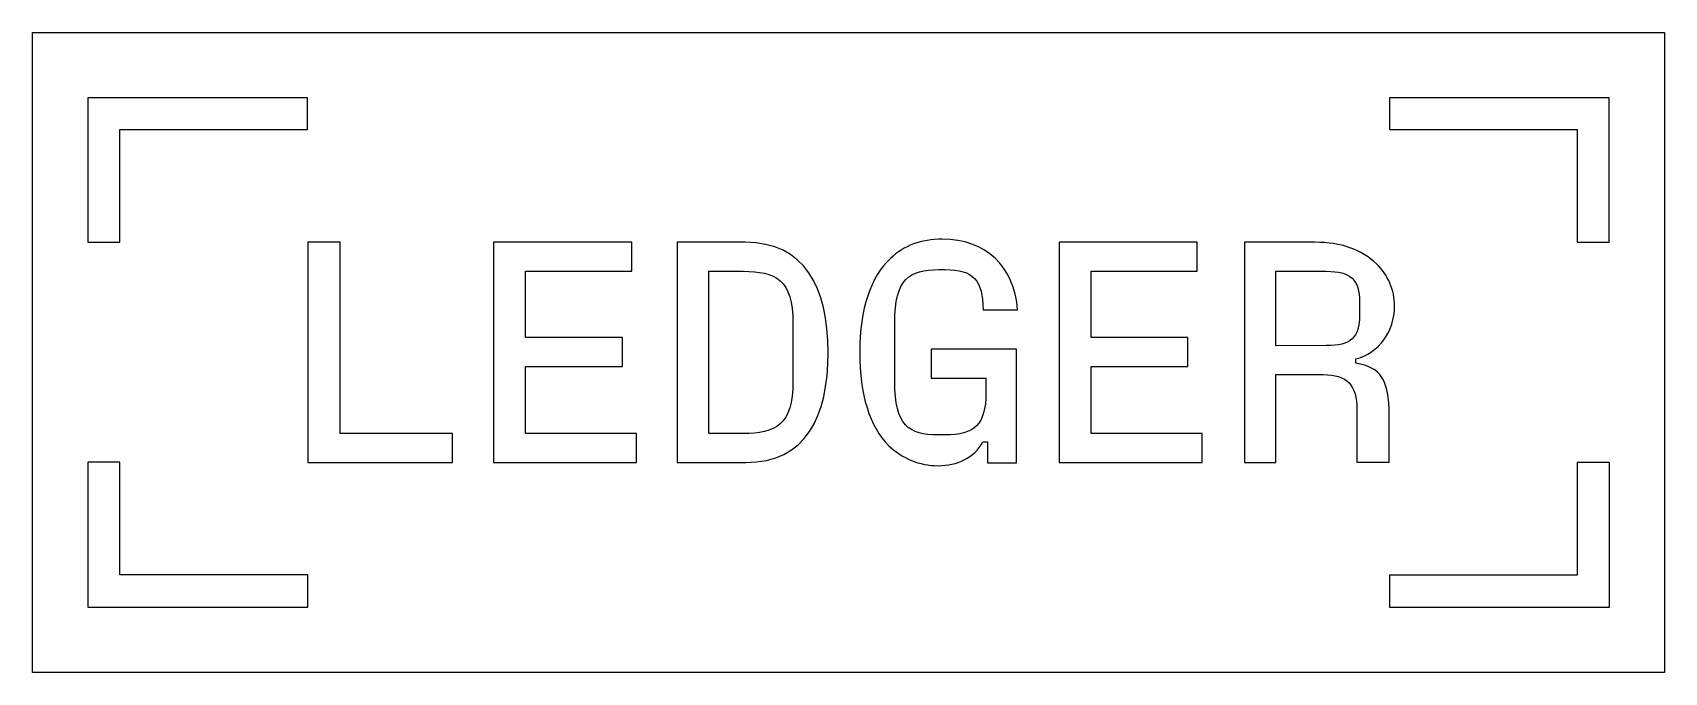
# Model space of a CAD drawing. Extents: x 1.3 to 24.9, y 0 to 9.2.
import ezdxf

# ---------------------------------------------------------------- set-up
doc = ezdxf.new("R2010")
doc.units = 0
doc.layers.get('0').update_dxf_attribs({"linetype": 'CONTINUOUS'})

msp = doc.modelspace()

# ---------------------------------------------------------------- linework, layer by layer
at = {"color": 7}
for p, q in [((1.298284, 9.224244), (24.863135, 9.224244)), ((1.298284, -0.005552), (1.298284, 9.224244)), ((24.863135, 9.224244), (24.863135, -0.005552)), ((2.095694, 8.286297), (2.095694, 6.199586)), ((5.270059, 8.286297), (2.095694, 8.286297)), ((5.270059, 7.824958), (5.270059, 8.286297)), ((20.89136, 8.286297), (20.89136, 7.824958)), ((24.065725, 8.286297), (20.89136, 8.286297)), ((24.065725, 6.199586), (24.065725, 8.286297)), ((2.557031, 6.199586), (2.557031, 7.824958)), ((2.557031, 7.824958), (5.270059, 7.824958)), ((20.89136, 7.824958), (23.604387, 7.824958)), ((23.604387, 7.824958), (23.604387, 6.199586)), ((2.095694, 6.199586), (2.557031, 6.199586)), ((5.737507, 6.199586), (5.273115, 6.199586)), ((5.273115, 6.199586), (5.273115, 3.022165)), ((5.737507, 3.440728), (5.737507, 6.199586)), ((9.950644, 6.199586), (7.952536, 6.199586)), ((7.952536, 6.199586), (7.952536, 3.022165)), ((9.950644, 5.78102), (9.950644, 6.199586)), ((11.588238, 6.199586), (10.607515, 6.199586)), ((10.607515, 6.199586), (10.607515, 3.022165)), ((18.117227, 6.199586), (16.122173, 6.199586)), ((16.122173, 6.199586), (16.122173, 3.022165)), ((18.117227, 5.78102), (18.117227, 6.199586)), ((19.818979, 6.199586), (18.79854, 6.199586)), ((18.79854, 6.199586), (18.79854, 3.022165)), ((23.604387, 6.199586), (24.065725, 6.199586)), ((8.416928, 4.827795), (8.416928, 5.78102)), ((8.416928, 5.78102), (9.950644, 5.78102)), ((11.062742, 5.78102), (11.557686, 5.78102)), ((11.062742, 3.440728), (11.062742, 5.78102)), ((14.383758, 5.805463), (14.475415, 5.805463)), ((16.583509, 4.827795), (16.583509, 5.78102)), ((16.583509, 5.78102), (18.117227, 5.78102)), ((19.253766, 4.705587), (19.253766, 5.78102)), ((19.253766, 5.78102), (19.980904, 5.78102)), ((15.025351, 5.224972), (15.52335, 5.224972)), ((20.460573, 5.341071), (20.460573, 5.151648)), ((12.278716, 5.02944), (12.278716, 4.195367)), ((13.748274, 4.186199), (13.748274, 5.038605)), ((9.816215, 4.827795), (8.416928, 4.827795)), ((9.816215, 4.40923), (9.816215, 4.827795)), ((17.982798, 4.827795), (16.583509, 4.827795)), ((17.982798, 4.40923), (17.982798, 4.827795)), ((15.50502, 4.656703), (14.27377, 4.656703)), ((14.27377, 4.656703), (14.27377, 4.241196)), ((15.50502, 3.019109), (15.50502, 4.656703)), ((19.980904, 4.708643), (19.253766, 4.705587)), ((20.408635, 4.455058), (20.405579, 4.516164)), ((8.416928, 4.40923), (9.816215, 4.40923)), ((8.416928, 3.440728), (8.416928, 4.40923)), ((15.06507, 4.244249), (15.06507, 4.02733)), ((15.06507, 4.241196), (15.06507, 4.244249)), ((16.583509, 4.40923), (17.982798, 4.40923)), ((16.583509, 3.440728), (16.583509, 4.40923)), ((19.253766, 3.022165), (19.253766, 4.290077)), ((19.253766, 4.290077), (19.935079, 4.290077)), ((14.27377, 4.241196), (15.06507, 4.241196)), ((20.423912, 3.782913), (20.423912, 3.025221)), ((20.888304, 3.025221), (20.888304, 3.709587)), ((7.359824, 3.440728), (5.737507, 3.440728)), ((7.359824, 3.022165), (7.359824, 3.440728)), ((10.017859, 3.440728), (8.416928, 3.440728)), ((10.017859, 3.022165), (10.017859, 3.440728)), ((11.557686, 3.440728), (11.062742, 3.440728)), ((14.475415, 3.419342), (14.374593, 3.419342)), ((15.022295, 3.321575), (15.086457, 3.321575)), ((15.086457, 3.321575), (15.086457, 3.019109)), ((18.187495, 3.440728), (16.583509, 3.440728)), ((18.187495, 3.022165), (18.187495, 3.440728)), ((2.557031, 3.025221), (2.095694, 3.025221)), ((2.095694, 3.025221), (2.095694, 3.022165)), ((2.095694, 3.022165), (2.095694, 0.935454)), ((2.557031, 1.399848), (2.557031, 3.025221)), ((5.273115, 3.022165), (7.359824, 3.022165)), ((7.952536, 3.022165), (10.017859, 3.022165)), ((10.607515, 3.022165), (11.597404, 3.022165)), ((15.086457, 3.019109), (15.50502, 3.019109)), ((16.122173, 3.022165), (18.187495, 3.022165)), ((18.79854, 3.022165), (19.253766, 3.022165)), ((20.423912, 3.025221), (20.888304, 3.025221)), ((24.068781, 3.022165), (23.604387, 3.022165)), ((23.604387, 3.022165), (23.604387, 1.396792)), ((24.068781, 0.935454), (24.068781, 3.022165)), ((5.273115, 1.399848), (2.557031, 1.399848)), ((5.273115, 0.935454), (5.273115, 1.399848)), ((20.89136, 1.396792), (20.89136, 0.935454)), ((23.604387, 1.396792), (20.89136, 1.396792)), ((2.095694, 0.935454), (5.273115, 0.935454)), ((20.89136, 0.935454), (24.068781, 0.935454)), ((24.863135, -0.005552), (1.298284, -0.005552))]:
    msp.add_line(p, q, dxfattribs=at)
for points in [[(12.785881, 4.610874), (12.785881, 5.554937), (12.440642, 6.199586), (11.588238, 6.199586)], [(14.435695, 6.245414), (14.130173, 6.245414), (13.876591, 6.150702), (13.687168, 5.96739)], [(15.52335, 5.224972), (15.477524, 5.851291), (15.062014, 6.245414), (14.435695, 6.245414)], [(20.70499, 5.887954), (20.488071, 6.095708), (20.197826, 6.199586), (19.818979, 6.199586)], [(13.687168, 5.96739), (13.399979, 5.698531), (13.244163, 5.246358), (13.244163, 4.610874)], [(11.557686, 5.78102), (12.025133, 5.78102), (12.278716, 5.661868), (12.278716, 5.02944)], [(13.748274, 5.038605), (13.748274, 5.674089), (13.962139, 5.805463), (14.383758, 5.805463)], [(14.475415, 5.805463), (14.887866, 5.805463), (15.019242, 5.652703), (15.025351, 5.224972)], [(19.980904, 5.78102), (20.335311, 5.78102), (20.460573, 5.661868), (20.460573, 5.341071)], [(20.967739, 5.279966), (20.967739, 5.509108), (20.873027, 5.732139), (20.70499, 5.887954)], [(20.405579, 4.516164), (20.735544, 4.601709), (20.967739, 4.910285), (20.967739, 5.279966)], [(20.460573, 5.151648), (20.460573, 4.821684), (20.338365, 4.708643), (19.980904, 4.708643)], [(11.597404, 3.022165), (12.465084, 3.022165), (12.785881, 3.679035), (12.785881, 4.610874)], [(13.244163, 4.610874), (13.244163, 3.999832), (13.381648, 3.544606), (13.662726, 3.263526)], [(19.935079, 4.290077), (20.283371, 4.290077), (20.423912, 4.143427), (20.423912, 3.782913)], [(20.888304, 3.709587), (20.888304, 4.207588), (20.769151, 4.400065), (20.408635, 4.455058)], [(12.278716, 4.195367), (12.278716, 3.559883), (12.025133, 3.440728), (11.557686, 3.440728)], [(14.374593, 3.419342), (13.952971, 3.419342), (13.748274, 3.556827), (13.748274, 4.186199)], [(15.06507, 4.02733), (15.06507, 3.569048), (14.897034, 3.419342), (14.475415, 3.419342)], [(14.374593, 2.976336), (14.646505, 2.976336), (14.897034, 3.086324), (15.022295, 3.321575)], [(13.662726, 3.263526), (13.855205, 3.080215), (14.108787, 2.976336), (14.374593, 2.976336)]]:
    msp.add_open_spline(points, degree=3, dxfattribs=at)

doc.saveas('drawing.dxf')
